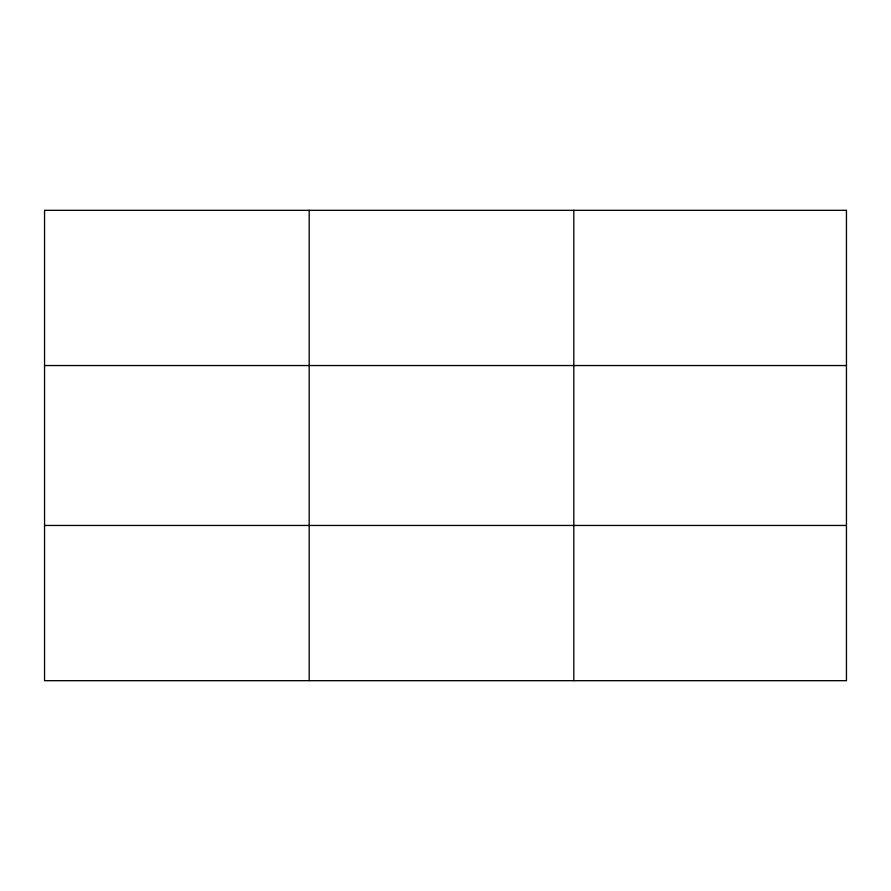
<?xml version="1.0" encoding="UTF-8"?>
<svg xmlns="http://www.w3.org/2000/svg" width="891" height="891" viewBox="0 0 891 891"><rect width="100%" height="100%" fill="white"/><g stroke="black" fill="none" stroke-linecap="round" stroke-linejoin="round"><path stroke-width="1.34" d="M309.177 210.321L309.177 680.679M573.804 210.321L573.804 680.679M44.55 365.544L846.45 365.544M44.55 525.456L846.45 525.456M846.45 210.321L846.45 680.679L44.55 680.679L44.55 210.321L846.45 210.321"/></g></svg>
